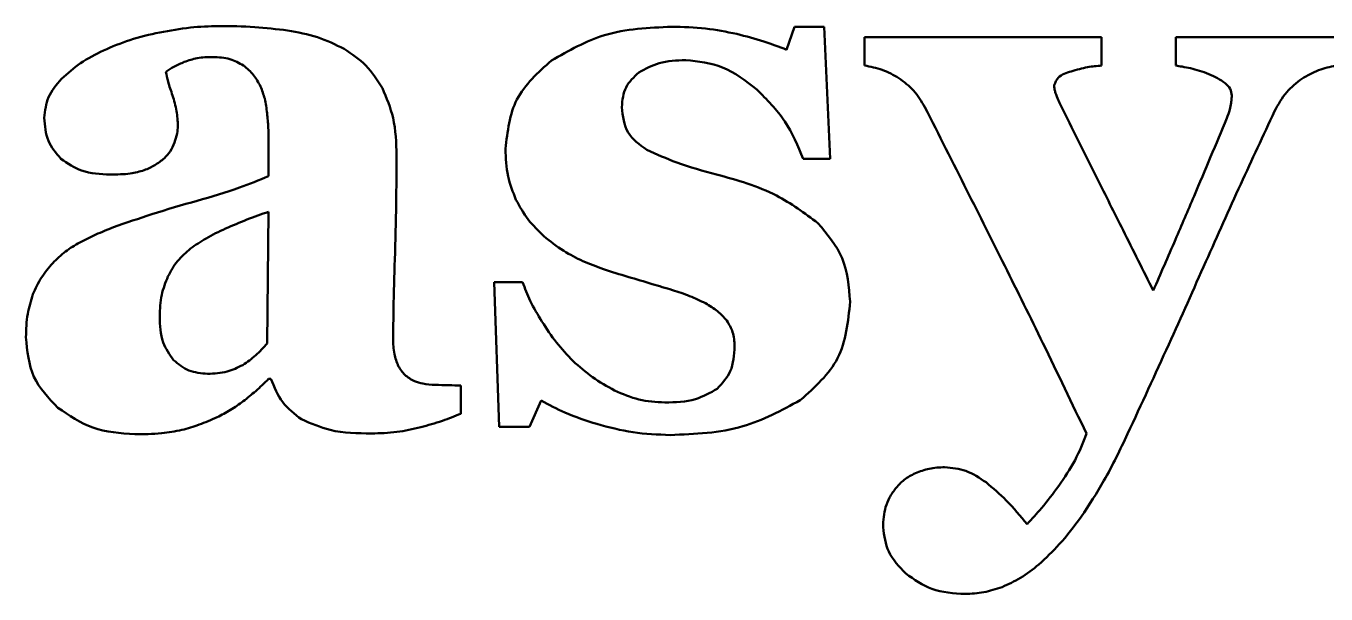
# Model space of a CAD drawing. Header units: millimetres. Extents: x 0 to 420, y 0 to 297.
# Drawn here: x 210.17 to 215.3, y 152.31 to 154.55 of the extents above; entities that cross this region are included whole.
import ezdxf

# ---------------------------------------------------------------- set-up
doc = ezdxf.new("R2010")
doc.units = ezdxf.units.MM
doc.header["$LTSCALE"] = 0.75
doc.layers.add('Visible', color=7, linetype='Continuous', lineweight=50)

msp = doc.modelspace()

# ---------------------------------------------------------------- linework, layer by layer
at = {"layer": 'Visible'}
for p, q in [((213.2055, 154.5485, 0.25), (213.1734, 154.4583, 0.25)), ((213.3217, 154.5485, 0.25), (213.2055, 154.5485, 0.25)), ((213.3462, 154.0272, 0.25), (213.3217, 154.5485, 0.25)), ((213.4807, 154.5073, 0.25), (213.4807, 154.3957, 0.25)), ((214.4164, 154.5073, 0.25), (213.4807, 154.5073, 0.25)), ((214.4164, 154.3957, 0.25), (214.4164, 154.5073, 0.25)), ((214.7084, 154.5073, 0.25), (214.7084, 154.3957, 0.25)), ((215.3398, 154.5073, 0.25), (214.7084, 154.5073, 0.25)), ((211.1309, 154.1067, 0.25), (211.1309, 153.9599, 0.25)), ((213.2392, 154.0272, 0.25), (213.3462, 154.0272, 0.25)), ((211.1309, 153.8193, 0.25), (211.1248, 153.2998, 0.25)), ((212.0207, 153.541, 0.25), (212.0406, 152.9708, 0.25)), ((212.1323, 153.541, 0.25), (212.0207, 153.541, 0.25)), ((211.1309, 153.1604, 0.25), (211.14, 153.1604, 0.25)), ((211.8892, 153.0228, 0.25), (211.8892, 153.1344, 0.25)), ((212.1598, 152.9708, 0.25), (212.2057, 153.0747, 0.25)), ((212.0406, 152.9708, 0.25), (212.1598, 152.9708, 0.25))]:
    msp.add_line(p, q, dxfattribs=at)
for points, knots in [([(210.9337, 154.5516, 0.25), (210.8964, 154.5504, 0.25), (210.8183, 154.5478, 0.25), (210.7414, 154.5337, 0.25), (210.7013, 154.5264, 0.25)], [-0.1170173, -0.1170173, -0.1170173, -0.1170173, -0.0611257, 0, 0, 0, 0]), ([(211.2058, 154.534, 0.25), (211.1625, 154.5391, 0.25), (211.0722, 154.5499, 0.25), (210.9811, 154.551, 0.25), (210.9337, 154.5516, 0.25)], [-0.1364343, -0.1364343, -0.1364343, -0.1364343, -0.0711249, 0, 0, 0, 0]), ([(212.7209, 154.5485, 0.25), (212.6303, 154.5448, 0.25), (212.4611, 154.5377, 0.25), (212.3143, 154.4543, 0.25), (212.2462, 154.4155, 0.25)], [-0.2496704, -0.2496704, -0.2496704, -0.2496704, -0.1159107, 0, 0, 0, 0]), ([(212.977, 154.5203, 0.25), (212.9363, 154.5285, 0.25), (212.8518, 154.5456, 0.25), (212.7656, 154.5476, 0.25), (212.7209, 154.5485, 0.25)], [-0.1290454, -0.1290454, -0.1290454, -0.1290454, -0.0668846, 0, 0, 0, 0]), ([(210.7013, 154.5264, 0.25), (210.6615, 154.5175, 0.25), (210.5855, 154.5005, 0.25), (210.5138, 154.4699, 0.25), (210.4796, 154.4553, 0.25)], [-0.1166196, -0.1166196, -0.1166196, -0.1166196, -0.0556452, 0, 0, 0, 0]), ([(211.429, 154.4614, 0.25), (211.3944, 154.4783, 0.25), (211.3234, 154.5128, 0.25), (211.2456, 154.5268, 0.25), (211.2058, 154.534, 0.25)], [-0.1178592, -0.1178592, -0.1178592, -0.1178592, -0.0603826, 0, 0, 0, 0]), ([(213.1734, 154.4583, 0.25), (213.144, 154.4697, 0.25), (213.0798, 154.4943, 0.25), (213.0131, 154.5112, 0.25), (212.977, 154.5203, 0.25)], [-0.103073, -0.103073, -0.103073, -0.103073, -0.0557976, 0, 0, 0, 0]), ([(210.4796, 154.4553, 0.25), (210.4486, 154.4399, 0.25), (210.3882, 154.4098, 0.25), (210.3381, 154.3648, 0.25), (210.3137, 154.3429, 0.25)], [-0.1005899, -0.1005899, -0.1005899, -0.1005899, -0.0488768, 0, 0, 0, 0]), ([(211.5796, 154.3062, 0.25), (211.5597, 154.338, 0.25), (211.5204, 154.4004, 0.25), (211.4591, 154.4413, 0.25), (211.429, 154.4614, 0.25)], [-0.1092061, -0.1092061, -0.1092061, -0.1092061, -0.0536861, 0, 0, 0, 0]), ([(210.7256, 154.3712, 0.25), (210.7361, 154.378, 0.25), (210.7592, 154.3931, 0.25), (210.7845, 154.4042, 0.25), (210.7983, 154.4102, 0.25)], [-0.04128374, -0.04128374, -0.04128374, -0.04128374, -0.02253299, 0, 0, 0, 0]), ([(210.7983, 154.4102, 0.25), (210.815, 154.4158, 0.25), (210.8515, 154.4279, 0.25), (210.8899, 154.4288, 0.25), (210.9107, 154.4293, 0.25)], [-0.05729512, -0.05729512, -0.05729512, -0.05729512, -0.0309676, 0, 0, 0, 0]), ([(210.9107, 154.4293, 0.25), (210.9338, 154.4284, 0.25), (210.9768, 154.4266, 0.25), (211.0142, 154.4055, 0.25), (211.0315, 154.3957, 0.25)], [-0.06350889, -0.06350889, -0.06350889, -0.06350889, -0.02941269, 0, 0, 0, 0]), ([(211.0315, 154.3957, 0.25), (211.0457, 154.384, 0.25), (211.0737, 154.3609, 0.25), (211.0905, 154.3289, 0.25), (211.0988, 154.3131, 0.25)], [-0.05373629, -0.05373629, -0.05373629, -0.05373629, -0.02642221, 0, 0, 0, 0]), ([(212.2462, 154.4155, 0.25), (212.1934, 154.3682, 0.25), (212.089, 154.2747, 0.25), (212.0729, 154.1356, 0.25), (212.065, 154.067, 0.25)], [-0.2026148, -0.2026148, -0.2026148, -0.2026148, -0.1000599, 0, 0, 0, 0]), ([(212.5909, 154.3681, 0.25), (212.617, 154.3824, 0.25), (212.6744, 154.4138, 0.25), (212.7401, 154.4159, 0.25), (212.7759, 154.4171, 0.25)], [-0.09686129, -0.09686129, -0.09686129, -0.09686129, -0.05290849, 0, 0, 0, 0]), ([(212.7759, 154.4171, 0.25), (212.8259, 154.4115, 0.25), (212.93, 154.3999, 0.25), (213.0127, 154.3353, 0.25), (213.0557, 154.3016, 0.25)], [-0.1540049, -0.1540049, -0.1540049, -0.1540049, -0.0801528, 0, 0, 0, 0]), ([(213.4807, 154.3957, 0.25), (213.5045, 154.3912, 0.25), (213.5526, 154.3822, 0.25), (213.5952, 154.3582, 0.25), (213.6168, 154.346, 0.25)], [-0.07286986, -0.07286986, -0.07286986, -0.07286986, -0.03687853, 0, 0, 0, 0]), ([(214.2967, 154.3727, 0.25), (214.3178, 154.379, 0.25), (214.357, 154.3906, 0.25), (214.3977, 154.3941, 0.25), (214.4164, 154.3957, 0.25)], [-0.06108052, -0.06108052, -0.06108052, -0.06108052, -0.02811053, 0, 0, 0, 0]), ([(214.7084, 154.3957, 0.25), (214.717, 154.3943, 0.25), (214.7365, 154.3914, 0.25), (214.7557, 154.3872, 0.25), (214.7664, 154.385, 0.25)], [-0.0294835, -0.0294835, -0.0294835, -0.0294835, -0.01634616, 0, 0, 0, 0]), ([(214.7664, 154.385, 0.25), (214.7784, 154.382, 0.25), (214.8033, 154.3759, 0.25), (214.8272, 154.3668, 0.25), (214.8396, 154.362, 0.25)], [-0.03839568, -0.03839568, -0.03839568, -0.03839568, -0.01984464, 0, 0, 0, 0]), ([(215.206, 154.3437, 0.25), (215.2275, 154.3561, 0.25), (215.2695, 154.3804, 0.25), (215.3168, 154.3907, 0.25), (215.3398, 154.3957, 0.25)], [-0.07214694, -0.07214694, -0.07214694, -0.07214694, -0.03513944, 0, 0, 0, 0]), ([(210.3137, 154.3429, 0.25), (210.2939, 154.32, 0.25), (210.2555, 154.2756, 0.25), (210.2489, 154.2174, 0.25), (210.2457, 154.1893, 0.25)], [-0.08578929, -0.08578929, -0.08578929, -0.08578929, -0.04149066, 0, 0, 0, 0]), ([(210.7517, 154.2779, 0.25), (210.7455, 154.296, 0.25), (210.735, 154.3266, 0.25), (210.7283, 154.3583, 0.25), (210.7256, 154.3712, 0.25)], [-0.0484562, -0.0484562, -0.0484562, -0.0484562, -0.01979941, 0, 0, 0, 0]), ([(212.5237, 154.2321, 0.25), (212.5263, 154.2594, 0.25), (212.5315, 154.3134, 0.25), (212.5713, 154.35, 0.25), (212.5909, 154.3681, 0.25)], [-0.07831206, -0.07831206, -0.07831206, -0.07831206, -0.03861698, 0, 0, 0, 0]), ([(213.6168, 154.346, 0.25), (213.6373, 154.3308, 0.25), (213.6791, 154.2999, 0.25), (213.7057, 154.255, 0.25), (213.7192, 154.2321, 0.25)], [-0.07728514, -0.07728514, -0.07728514, -0.07728514, -0.03951734, 0, 0, 0, 0]), ([(214.2288, 154.3177, 0.25), (214.2335, 154.3289, 0.25), (214.2459, 154.3581, 0.25), (214.2773, 154.3671, 0.25), (214.2967, 154.3727, 0.25)], [-0.04572066, -0.04572066, -0.04572066, -0.04572066, -0.02823633, 0, 0, 0, 0]), ([(214.8396, 154.362, 0.25), (214.8512, 154.3569, 0.25), (214.8735, 154.3469, 0.25), (214.8934, 154.3329, 0.25), (214.9029, 154.3261, 0.25)], [-0.03648271, -0.03648271, -0.03648271, -0.03648271, -0.01749542, 0, 0, 0, 0]), ([(215.0982, 154.2153, 0.25), (215.1127, 154.2419, 0.25), (215.1399, 154.2921, 0.25), (215.1849, 154.3272, 0.25), (215.206, 154.3437, 0.25)], [-0.08463357, -0.08463357, -0.08463357, -0.08463357, -0.03973146, 0, 0, 0, 0]), ([(211.0988, 154.3131, 0.25), (211.1049, 154.2973, 0.25), (211.1181, 154.2633, 0.25), (211.1224, 154.2271, 0.25), (211.1248, 154.2076, 0.25)], [-0.05451172, -0.05451172, -0.05451172, -0.05451172, -0.02924963, 0, 0, 0, 0]), ([(211.6354, 154.041, 0.25), (211.634, 154.0911, 0.25), (211.6315, 154.1831, 0.25), (211.5959, 154.2677, 0.25), (211.5796, 154.3062, 0.25)], [-0.1365804, -0.1365804, -0.1365804, -0.1365804, -0.0621994, 0, 0, 0, 0]), ([(213.0557, 154.3016, 0.25), (213.0958, 154.2616, 0.25), (213.1751, 154.1823, 0.25), (213.218, 154.0786, 0.25), (213.2392, 154.0272, 0.25)], [-0.1665034, -0.1665034, -0.1665034, -0.1665034, -0.0824759, 0, 0, 0, 0]), ([(214.2334, 154.2909, 0.25), (214.2321, 154.2956, 0.25), (214.2295, 154.3043, 0.25), (214.229, 154.3134, 0.25), (214.2288, 154.3177, 0.25)], [-0.01361186, -0.01361186, -0.01361186, -0.01361186, -0.00642764, 0, 0, 0, 0]), ([(214.2502, 154.249, 0.25), (214.2466, 154.257, 0.25), (214.2405, 154.2708, 0.25), (214.2355, 154.285, 0.25), (214.2334, 154.2909, 0.25)], [-0.02261053, -0.02261053, -0.02261053, -0.02261053, -0.00945217, 0, 0, 0, 0]), ([(214.9029, 154.3261, 0.25), (214.9107, 154.3192, 0.25), (214.9254, 154.3063, 0.25), (214.9283, 154.287, 0.25), (214.9296, 154.2779, 0.25)], [-0.02833407, -0.02833407, -0.02833407, -0.02833407, -0.01332455, 0, 0, 0, 0]), ([(210.7732, 154.1572, 0.25), (210.7721, 154.177, 0.25), (210.7701, 154.2182, 0.25), (210.7579, 154.2576, 0.25), (210.7517, 154.2779, 0.25)], [-0.06154576, -0.06154576, -0.06154576, -0.06154576, -0.03180326, 0, 0, 0, 0]), ([(212.6221, 154.0639, 0.25), (212.5934, 154.0842, 0.25), (212.5352, 154.1252, 0.25), (212.5276, 154.1961, 0.25), (212.5237, 154.2321, 0.25)], [-0.1017582, -0.1017582, -0.1017582, -0.1017582, -0.0515595, 0, 0, 0, 0]), ([(213.7192, 154.2321, 0.25), (213.7745, 154.1224, 0.25), (213.8796, 153.914, 0.25), (213.9843, 153.7054, 0.25), (214.0339, 153.6065, 0.25)], [-0.3501474, -0.3501474, -0.3501474, -0.3501474, -0.1659361, 0, 0, 0, 0]), ([(214.3976, 153.9524, 0.25), (214.3693, 154.0087, 0.25), (214.3197, 154.1073, 0.25), (214.2711, 154.2064, 0.25), (214.2502, 154.249, 0.25)], [-0.1655837, -0.1655837, -0.1655837, -0.1655837, -0.0710692, 0, 0, 0, 0]), ([(214.9273, 154.2481, 0.25), (214.9257, 154.2393, 0.25), (214.9219, 154.2187, 0.25), (214.9142, 154.1991, 0.25), (214.9098, 154.1879, 0.25)], [-0.03145261, -0.03145261, -0.03145261, -0.03145261, -0.01808712, 0, 0, 0, 0]), ([(214.9296, 154.2779, 0.25), (214.9295, 154.2742, 0.25), (214.929, 154.2642, 0.25), (214.928, 154.2543, 0.25), (214.9273, 154.2481, 0.25)], [-0.01495325, -0.01495325, -0.01495325, -0.01495325, -0.00930843, 0, 0, 0, 0]), ([(210.2457, 154.1893, 0.25), (210.2481, 154.158, 0.25), (210.2529, 154.0971, 0.25), (210.2924, 154.0506, 0.25), (210.3116, 154.028, 0.25)], [-0.08913062, -0.08913062, -0.08913062, -0.08913062, -0.04337705, 0, 0, 0, 0]), ([(211.1248, 154.2076, 0.25), (211.1266, 154.1888, 0.25), (211.1297, 154.1552, 0.25), (211.1305, 154.1215, 0.25), (211.1309, 154.1067, 0.25)], [-0.05055769, -0.05055769, -0.05055769, -0.05055769, -0.02218133, 0, 0, 0, 0]), ([(214.9098, 154.1879, 0.25), (214.8886, 154.1371, 0.25), (214.846, 154.0346, 0.25), (214.8027, 153.9323, 0.25), (214.7808, 153.8807, 0.25)], [-0.1665752, -0.1665752, -0.1665752, -0.1665752, -0.0840871, 0, 0, 0, 0]), ([(214.8276, 153.6228, 0.25), (214.8731, 153.7247, 0.25), (214.9615, 153.923, 0.25), (215.0535, 154.1196, 0.25), (215.0982, 154.2153, 0.25)], [-0.3256572, -0.3256572, -0.3256572, -0.3256572, -0.1583467, 0, 0, 0, 0]), ([(210.7594, 154.0922, 0.25), (210.7634, 154.104, 0.25), (210.7705, 154.1251, 0.25), (210.7724, 154.1473, 0.25), (210.7732, 154.1572, 0.25)], [-0.03332303, -0.03332303, -0.03332303, -0.03332303, -0.01472089, 0, 0, 0, 0]), ([(210.7195, 154.0303, 0.25), (210.7278, 154.0389, 0.25), (210.7451, 154.0569, 0.25), (210.7545, 154.0801, 0.25), (210.7594, 154.0922, 0.25)], [-0.03713163, -0.03713163, -0.03713163, -0.03713163, -0.01941383, 0, 0, 0, 0]), ([(210.3116, 154.028, 0.25), (210.338, 154.01, 0.25), (210.3964, 153.9701, 0.25), (210.4674, 153.9675, 0.25), (210.5064, 153.9661, 0.25)], [-0.1040364, -0.1040364, -0.1040364, -0.1040364, -0.0570705, 0, 0, 0, 0]), ([(210.6405, 153.9829, 0.25), (210.6547, 153.9891, 0.25), (210.6831, 154.0014, 0.25), (210.7074, 154.0207, 0.25), (210.7195, 154.0303, 0.25)], [-0.04621804, -0.04621804, -0.04621804, -0.04621804, -0.02309056, 0, 0, 0, 0]), ([(211.6285, 153.6312, 0.25), (211.6305, 153.7049, 0.25), (211.6343, 153.8414, 0.25), (211.6351, 153.978, 0.25), (211.6354, 154.041, 0.25)], [-0.2048985, -0.2048985, -0.2048985, -0.2048985, -0.0944098, 0, 0, 0, 0]), ([(212.065, 154.067, 0.25), (212.0663, 154.0305, 0.25), (212.0688, 153.9613, 0.25), (212.0943, 153.897, 0.25), (212.1063, 153.8667, 0.25)], [-0.1029164, -0.1029164, -0.1029164, -0.1029164, -0.048588, 0, 0, 0, 0]), ([(212.8976, 153.9661, 0.25), (212.8445, 153.9803, 0.25), (212.7501, 154.0055, 0.25), (212.6611, 154.0461, 0.25), (212.6221, 154.0639, 0.25)], [-0.1463923, -0.1463923, -0.1463923, -0.1463923, -0.0642084, 0, 0, 0, 0]), ([(210.5064, 153.9661, 0.25), (210.5328, 153.9662, 0.25), (210.5783, 153.9664, 0.25), (210.6222, 153.978, 0.25), (210.6405, 153.9829, 0.25)], [-0.06784295, -0.06784295, -0.06784295, -0.06784295, -0.02840134, 0, 0, 0, 0]), ([(211.1309, 153.9599, 0.25), (211.0928, 153.9441, 0.25), (211.001, 153.9057, 0.25), (210.9052, 153.8786, 0.25), (210.8491, 153.8627, 0.25)], [-0.1491489, -0.1491489, -0.1491489, -0.1491489, -0.0873366, 0, 0, 0, 0]), ([(213.2975, 153.7742, 0.25), (213.2446, 153.8136, 0.25), (213.1243, 153.9035, 0.25), (212.9791, 153.9436, 0.25), (212.8976, 153.9661, 0.25)], [-0.2234788, -0.2234788, -0.2234788, -0.2234788, -0.1253786, 0, 0, 0, 0]), ([(214.6198, 153.508, 0.25), (214.5802, 153.5875, 0.25), (214.5063, 153.7357, 0.25), (214.432, 153.8837, 0.25), (214.3976, 153.9524, 0.25)], [-0.2484515, -0.2484515, -0.2484515, -0.2484515, -0.115232, 0, 0, 0, 0]), ([(214.7808, 153.8807, 0.25), (214.7564, 153.8236, 0.25), (214.7032, 153.6991, 0.25), (214.6491, 153.5751, 0.25), (214.6198, 153.508, 0.25)], [-0.2030103, -0.2030103, -0.2030103, -0.2030103, -0.1098147, 0, 0, 0, 0]), ([(210.8491, 153.8627, 0.25), (210.7892, 153.8455, 0.25), (210.678, 153.8136, 0.25), (210.5688, 153.7754, 0.25), (210.5184, 153.7578, 0.25)], [-0.1735234, -0.1735234, -0.1735234, -0.1735234, -0.0800487, 0, 0, 0, 0]), ([(212.1063, 153.8667, 0.25), (212.1211, 153.8398, 0.25), (212.1505, 153.7863, 0.25), (212.1945, 153.744, 0.25), (212.2164, 153.723, 0.25)], [-0.09097633, -0.09097633, -0.09097633, -0.09097633, -0.04515419, 0, 0, 0, 0]), ([(210.9606, 153.7526, 0.25), (210.9887, 153.7648, 0.25), (211.0447, 153.7889, 0.25), (211.1023, 153.8092, 0.25), (211.1309, 153.8193, 0.25)], [-0.09146976, -0.09146976, -0.09146976, -0.09146976, -0.04553055, 0, 0, 0, 0]), ([(213.4242, 153.4646, 0.25), (213.4193, 153.5241, 0.25), (213.4098, 153.6408, 0.25), (213.3344, 153.7303, 0.25), (213.2975, 153.7742, 0.25)], [-0.1710022, -0.1710022, -0.1710022, -0.1710022, -0.0838411, 0, 0, 0, 0]), ([(210.5184, 153.7578, 0.25), (210.4952, 153.7486, 0.25), (210.4501, 153.7307, 0.25), (210.4069, 153.7088, 0.25), (210.3859, 153.6981, 0.25)], [-0.07267919, -0.07267919, -0.07267919, -0.07267919, -0.03526741, 0, 0, 0, 0]), ([(210.8225, 153.6737, 0.25), (210.8426, 153.6877, 0.25), (210.8863, 153.7182, 0.25), (210.9346, 153.7406, 0.25), (210.9606, 153.7526, 0.25)], [-0.07966422, -0.07966422, -0.07966422, -0.07966422, -0.04291729, 0, 0, 0, 0]), ([(212.2164, 153.723, 0.25), (212.2417, 153.7024, 0.25), (212.2894, 153.6639, 0.25), (212.3443, 153.637, 0.25), (212.37, 153.6244, 0.25)], [-0.09154171, -0.09154171, -0.09154171, -0.09154171, -0.04279077, 0, 0, 0, 0]), ([(210.3859, 153.6981, 0.25), (210.3664, 153.6868, 0.25), (210.3276, 153.6641, 0.25), (210.2955, 153.6326, 0.25), (210.2795, 153.617, 0.25)], [-0.06715289, -0.06715289, -0.06715289, -0.06715289, -0.03340961, 0, 0, 0, 0]), ([(210.7335, 153.5641, 0.25), (210.7452, 153.5853, 0.25), (210.7683, 153.6272, 0.25), (210.8046, 153.6583, 0.25), (210.8225, 153.6737, 0.25)], [-0.07108346, -0.07108346, -0.07108346, -0.07108346, -0.03517256, 0, 0, 0, 0]), ([(210.2795, 153.617, 0.25), (210.2636, 153.5984, 0.25), (210.2316, 153.561, 0.25), (210.2115, 153.5162, 0.25), (210.2014, 153.4937, 0.25)], [-0.07328855, -0.07328855, -0.07328855, -0.07328855, -0.0368065, 0, 0, 0, 0]), ([(211.6217, 153.3194, 0.25), (211.6222, 153.3578, 0.25), (211.6235, 153.4618, 0.25), (211.6266, 153.5658, 0.25), (211.6285, 153.6312, 0.25)], [-0.1559819, -0.1559819, -0.1559819, -0.1559819, -0.0982619, 0, 0, 0, 0]), ([(212.37, 153.6244, 0.25), (212.3971, 153.6136, 0.25), (212.4556, 153.5904, 0.25), (212.5158, 153.5722, 0.25), (212.5481, 153.5624, 0.25)], [-0.09431948, -0.09431948, -0.09431948, -0.09431948, -0.05064701, 0, 0, 0, 0]), ([(214.5188, 152.9433, 0.25), (214.5731, 153.0607, 0.25), (214.6775, 153.2865, 0.25), (214.7789, 153.5137, 0.25), (214.8276, 153.6228, 0.25)], [-0.3732287, -0.3732287, -0.3732287, -0.3732287, -0.1792047, 0, 0, 0, 0]), ([(214.0339, 153.6065, 0.25), (214.0845, 153.5047, 0.25), (214.1936, 153.2848, 0.25), (214.2994, 153.0632, 0.25), (214.3563, 152.9442, 0.25)], [-0.3682745, -0.3682745, -0.3682745, -0.3682745, -0.1978106, 0, 0, 0, 0]), ([(210.7013, 153.4071, 0.25), (210.7023, 153.4356, 0.25), (210.7043, 153.4898, 0.25), (210.7241, 153.5402, 0.25), (210.7335, 153.5641, 0.25)], [-0.0806885, -0.0806885, -0.0806885, -0.0806885, -0.03825815, 0, 0, 0, 0]), ([(212.2087, 153.3859, 0.25), (212.1926, 153.4128, 0.25), (212.1628, 153.4624, 0.25), (212.1419, 153.5163, 0.25), (212.1323, 153.541, 0.25)], [-0.08663247, -0.08663247, -0.08663247, -0.08663247, -0.03966177, 0, 0, 0, 0]), ([(212.5481, 153.5624, 0.25), (212.5801, 153.553, 0.25), (212.6384, 153.5359, 0.25), (212.6968, 153.5184, 0.25), (212.7232, 153.5105, 0.25)], [-0.0913035, -0.0913035, -0.0913035, -0.0913035, -0.04138657, 0, 0, 0, 0]), ([(210.2014, 153.4937, 0.25), (210.1934, 153.4682, 0.25), (210.1761, 153.4132, 0.25), (210.1746, 153.3555, 0.25), (210.1738, 153.3245, 0.25)], [-0.08608404, -0.08608404, -0.08608404, -0.08608404, -0.04615671, 0, 0, 0, 0]), ([(212.7232, 153.5105, 0.25), (212.7461, 153.5031, 0.25), (212.7909, 153.4887, 0.25), (212.8333, 153.4684, 0.25), (212.8539, 153.4585, 0.25)], [-0.07040834, -0.07040834, -0.07040834, -0.07040834, -0.03429696, 0, 0, 0, 0]), ([(213.2277, 153.0763, 0.25), (213.285, 153.1274, 0.25), (213.4011, 153.231, 0.25), (213.4164, 153.3861, 0.25), (213.4242, 153.4646, 0.25)], [-0.2248358, -0.2248358, -0.2248358, -0.2248358, -0.1139017, 0, 0, 0, 0]), ([(212.8539, 153.4585, 0.25), (212.8705, 153.4487, 0.25), (212.9021, 153.4301, 0.25), (212.9264, 153.4027, 0.25), (212.938, 153.3897, 0.25)], [-0.05462126, -0.05462126, -0.05462126, -0.05462126, -0.02594659, 0, 0, 0, 0]), ([(210.7558, 153.2339, 0.25), (210.7399, 153.2565, 0.25), (210.7038, 153.3081, 0.25), (210.7022, 153.3715, 0.25), (210.7013, 153.4071, 0.25)], [-0.09255199, -0.09255199, -0.09255199, -0.09255199, -0.05197897, 0, 0, 0, 0]), ([(212.331, 153.2307, 0.25), (212.3086, 153.2545, 0.25), (212.2634, 153.3027, 0.25), (212.2271, 153.3579, 0.25), (212.2087, 153.3859, 0.25)], [-0.09895696, -0.09895696, -0.09895696, -0.09895696, -0.05002059, 0, 0, 0, 0]), ([(212.938, 153.3897, 0.25), (212.9469, 153.3751, 0.25), (212.9657, 153.3441, 0.25), (212.9676, 153.3079, 0.25), (212.9686, 153.2888, 0.25)], [-0.05346018, -0.05346018, -0.05346018, -0.05346018, -0.02816198, 0, 0, 0, 0]), ([(210.1738, 153.3245, 0.25), (210.1787, 153.27, 0.25), (210.1883, 153.1626, 0.25), (210.2628, 153.0849, 0.25), (210.2994, 153.0466, 0.25)], [-0.1565839, -0.1565839, -0.1565839, -0.1565839, -0.0770269, 0, 0, 0, 0]), ([(211.6423, 153.2108, 0.25), (211.6363, 153.2263, 0.25), (211.6228, 153.2611, 0.25), (211.6221, 153.2986, 0.25), (211.6217, 153.3194, 0.25)], [-0.05562327, -0.05562327, -0.05562327, -0.05562327, -0.03087589, 0, 0, 0, 0]), ([(211.1248, 153.2998, 0.25), (211.1104, 153.2836, 0.25), (211.0819, 153.2514, 0.25), (211.0465, 153.2269, 0.25), (211.0289, 153.2147, 0.25)], [-0.06429513, -0.06429513, -0.06429513, -0.06429513, -0.03203306, 0, 0, 0, 0]), ([(212.9686, 153.2888, 0.25), (212.9667, 153.2544, 0.25), (212.9632, 153.1903, 0.25), (212.9203, 153.1432, 0.25), (212.9005, 153.1214, 0.25)], [-0.09284299, -0.09284299, -0.09284299, -0.09284299, -0.04290409, 0, 0, 0, 0]), ([(210.89, 153.1802, 0.25), (210.8646, 153.1824, 0.25), (210.8143, 153.1866, 0.25), (210.7751, 153.2182, 0.25), (210.7558, 153.2339, 0.25)], [-0.07378555, -0.07378555, -0.07378555, -0.07378555, -0.03645063, 0, 0, 0, 0]), ([(211.0289, 153.2147, 0.25), (211.0086, 153.2047, 0.25), (210.9649, 153.1831, 0.25), (210.9161, 153.1812, 0.25), (210.89, 153.1802, 0.25)], [-0.07226248, -0.07226248, -0.07226248, -0.07226248, -0.03869771, 0, 0, 0, 0]), ([(211.7057, 153.1512, 0.25), (211.6924, 153.1585, 0.25), (211.6662, 153.1731, 0.25), (211.6502, 153.1983, 0.25), (211.6423, 153.2108, 0.25)], [-0.04416059, -0.04416059, -0.04416059, -0.04416059, -0.02176679, 0, 0, 0, 0]), ([(212.4954, 153.1145, 0.25), (212.4656, 153.1311, 0.25), (212.4065, 153.1638, 0.25), (212.356, 153.2086, 0.25), (212.331, 153.2307, 0.25)], [-0.1009055, -0.1009055, -0.1009055, -0.1009055, -0.0498921, 0, 0, 0, 0]), ([(211.0306, 153.0717, 0.25), (211.0472, 153.0849, 0.25), (211.0822, 153.1128, 0.25), (211.1141, 153.144, 0.25), (211.1309, 153.1604, 0.25)], [-0.06697346, -0.06697346, -0.06697346, -0.06697346, -0.03510847, 0, 0, 0, 0]), ([(211.14, 153.1604, 0.25), (211.1529, 153.1278, 0.25), (211.1784, 153.0634, 0.25), (211.2334, 153.0214, 0.25), (211.2606, 153.0006, 0.25)], [-0.1017697, -0.1017697, -0.1017697, -0.1017697, -0.0503378, 0, 0, 0, 0]), ([(211.7875, 153.1367, 0.25), (211.7713, 153.1374, 0.25), (211.7433, 153.1387, 0.25), (211.7168, 153.1475, 0.25), (211.7057, 153.1512, 0.25)], [-0.04170978, -0.04170978, -0.04170978, -0.04170978, -0.01741723, 0, 0, 0, 0]), ([(211.8892, 153.1344, 0.25), (211.8731, 153.1345, 0.25), (211.8392, 153.1347, 0.25), (211.8053, 153.136, 0.25), (211.7875, 153.1367, 0.25)], [-0.05084963, -0.05084963, -0.05084963, -0.05084963, -0.026673, 0, 0, 0, 0]), ([(212.6934, 153.0671, 0.25), (212.6588, 153.069, 0.25), (212.59, 153.0729, 0.25), (212.5268, 153.1007, 0.25), (212.4954, 153.1145, 0.25)], [-0.1025272, -0.1025272, -0.1025272, -0.1025272, -0.0510645, 0, 0, 0, 0]), ([(212.9005, 153.1214, 0.25), (212.8726, 153.1056, 0.25), (212.8086, 153.0696, 0.25), (212.7349, 153.068, 0.25), (212.6934, 153.0671, 0.25)], [-0.1085397, -0.1085397, -0.1085397, -0.1085397, -0.061054, 0, 0, 0, 0]), ([(210.9272, 153.009, 0.25), (210.9453, 153.0181, 0.25), (210.9814, 153.0363, 0.25), (211.0142, 153.0599, 0.25), (211.0306, 153.0717, 0.25)], [-0.06053126, -0.06053126, -0.06053126, -0.06053126, -0.0302227, 0, 0, 0, 0]), ([(212.2057, 153.0747, 0.25), (212.2366, 153.058, 0.25), (212.3066, 153.02, 0.25), (212.3826, 152.9958, 0.25), (212.4251, 152.9823, 0.25)], [-0.1192774, -0.1192774, -0.1192774, -0.1192774, -0.0666731, 0, 0, 0, 0]), ([(212.7148, 152.9387, 0.25), (212.8124, 152.9425, 0.25), (212.9942, 152.9497, 0.25), (213.1538, 153.0362, 0.25), (213.2277, 153.0763, 0.25)], [-0.2686942, -0.2686942, -0.2686942, -0.2686942, -0.1244322, 0, 0, 0, 0]), ([(210.2994, 153.0466, 0.25), (210.3441, 153.016, 0.25), (210.4355, 152.9535, 0.25), (210.5461, 152.9457, 0.25), (210.6026, 152.9417, 0.25)], [-0.1630215, -0.1630215, -0.1630215, -0.1630215, -0.0833456, 0, 0, 0, 0]), ([(210.7887, 152.9586, 0.25), (210.8115, 152.9651, 0.25), (210.8589, 152.9785, 0.25), (210.9039, 152.9986, 0.25), (210.9272, 153.009, 0.25)], [-0.07381389, -0.07381389, -0.07381389, -0.07381389, -0.03825169, 0, 0, 0, 0]), ([(211.2606, 153.0006, 0.25), (211.2979, 152.9844, 0.25), (211.3856, 152.9463, 0.25), (211.4816, 152.9454, 0.25), (211.5368, 152.9448, 0.25)], [-0.1421193, -0.1421193, -0.1421193, -0.1421193, -0.0817342, 0, 0, 0, 0]), ([(211.7305, 152.9693, 0.25), (211.7592, 152.9772, 0.25), (211.813, 152.9923, 0.25), (211.8649, 153.013, 0.25), (211.8892, 153.0228, 0.25)], [-0.08378358, -0.08378358, -0.08378358, -0.08378358, -0.03918367, 0, 0, 0, 0]), ([(210.6026, 152.9417, 0.25), (210.6381, 152.942, 0.25), (210.7007, 152.9424, 0.25), (210.7621, 152.9537, 0.25), (210.7887, 152.9586, 0.25)], [-0.09356305, -0.09356305, -0.09356305, -0.09356305, -0.04040479, 0, 0, 0, 0]), ([(211.5368, 152.9448, 0.25), (211.5701, 152.9457, 0.25), (211.6355, 152.9476, 0.25), (211.6993, 152.9621, 0.25), (211.7305, 152.9693, 0.25)], [-0.09786286, -0.09786286, -0.09786286, -0.09786286, -0.04799367, 0, 0, 0, 0]), ([(212.4251, 152.9823, 0.25), (212.4725, 152.9695, 0.25), (212.5674, 152.9441, 0.25), (212.6656, 152.9405, 0.25), (212.7148, 152.9387, 0.25)], [-0.1469012, -0.1469012, -0.1469012, -0.1469012, -0.0734908, 0, 0, 0, 0]), ([(214.3563, 152.9442, 0.25), (214.3426, 152.9087, 0.25), (214.3144, 152.8357, 0.25), (214.2699, 152.7712, 0.25), (214.247, 152.738, 0.25)], [-0.1170305, -0.1170305, -0.1170305, -0.1170305, -0.0601964, 0, 0, 0, 0]), ([(214.3353, 152.6161, 0.25), (214.3665, 152.6632, 0.25), (214.4356, 152.7677, 0.25), (214.4893, 152.881, 0.25), (214.5188, 152.9433, 0.25)], [-0.187756, -0.187756, -0.187756, -0.187756, -0.1032428, 0, 0, 0, 0]), ([(213.7971, 152.8118, 0.25), (213.7765, 152.8109, 0.25), (213.7368, 152.8093, 0.25), (213.6996, 152.795, 0.25), (213.6817, 152.7881, 0.25)], [-0.0592356, -0.0592356, -0.0592356, -0.0592356, -0.02863156, 0, 0, 0, 0]), ([(213.9605, 152.7522, 0.25), (213.9348, 152.7695, 0.25), (213.8852, 152.8031, 0.25), (213.8257, 152.809, 0.25), (213.7971, 152.8118, 0.25)], [-0.08823961, -0.08823961, -0.08823961, -0.08823961, -0.04248672, 0, 0, 0, 0]), ([(213.6817, 152.7881, 0.25), (213.6661, 152.7803, 0.25), (213.6373, 152.7658, 0.25), (213.6159, 152.7418, 0.25), (213.6061, 152.7308, 0.25)], [-0.0478348, -0.0478348, -0.0478348, -0.0478348, -0.02201785, 0, 0, 0, 0]), ([(214.1225, 152.587, 0.25), (214.096, 152.6193, 0.25), (214.0468, 152.6792, 0.25), (213.9877, 152.7292, 0.25), (213.9605, 152.7522, 0.25)], [-0.1158534, -0.1158534, -0.1158534, -0.1158534, -0.0533069, 0, 0, 0, 0]), ([(213.6061, 152.7308, 0.25), (213.5965, 152.7182, 0.25), (213.5786, 152.6948, 0.25), (213.5686, 152.6671, 0.25), (213.564, 152.6543, 0.25)], [-0.04384593, -0.04384593, -0.04384593, -0.04384593, -0.02026345, 0, 0, 0, 0]), ([(214.247, 152.738, 0.25), (214.2249, 152.7083, 0.25), (214.1859, 152.6558, 0.25), (214.1416, 152.6078, 0.25), (214.1225, 152.587, 0.25)], [-0.09792007, -0.09792007, -0.09792007, -0.09792007, -0.0422781, 0, 0, 0, 0]), ([(213.564, 152.6543, 0.25), (213.5612, 152.6416, 0.25), (213.5552, 152.6155, 0.25), (213.5545, 152.5886, 0.25), (213.5541, 152.5748, 0.25)], [-0.04014714, -0.04014714, -0.04014714, -0.04014714, -0.02067676, 0, 0, 0, 0]), ([(214.1687, 152.428, 0.25), (214.1963, 152.454, 0.25), (214.2576, 152.5115, 0.25), (214.3078, 152.579, 0.25), (214.3353, 152.6161, 0.25)], [-0.1258488, -0.1258488, -0.1258488, -0.1258488, -0.0690928, 0, 0, 0, 0]), ([(213.5541, 152.5748, 0.25), (213.5585, 152.5414, 0.25), (213.5679, 152.471, 0.25), (213.6175, 152.4198, 0.25), (213.6435, 152.3929, 0.25)], [-0.1037849, -0.1037849, -0.1037849, -0.1037849, -0.054532, 0, 0, 0, 0]), ([(213.6435, 152.3929, 0.25), (213.6768, 152.3693, 0.25), (213.7469, 152.3195, 0.25), (213.833, 152.3145, 0.25), (213.8782, 152.3119, 0.25)], [-0.1263842, -0.1263842, -0.1263842, -0.1263842, -0.0664213, 0, 0, 0, 0]), ([(214.0235, 152.3394, 0.25), (214.0481, 152.3505, 0.25), (214.1002, 152.3739, 0.25), (214.145, 152.4094, 0.25), (214.1687, 152.428, 0.25)], [-0.08537096, -0.08537096, -0.08537096, -0.08537096, -0.04503143, 0, 0, 0, 0]), ([(213.8782, 152.3119, 0.25), (213.9028, 152.3131, 0.25), (213.9524, 152.3155, 0.25), (213.9996, 152.3313, 0.25), (214.0235, 152.3394, 0.25)], [-0.07422694, -0.07422694, -0.07422694, -0.07422694, -0.03756428, 0, 0, 0, 0])]:
    msp.add_open_spline(points, degree=3, knots=knots, dxfattribs=at)

doc.saveas('drawing.dxf')
